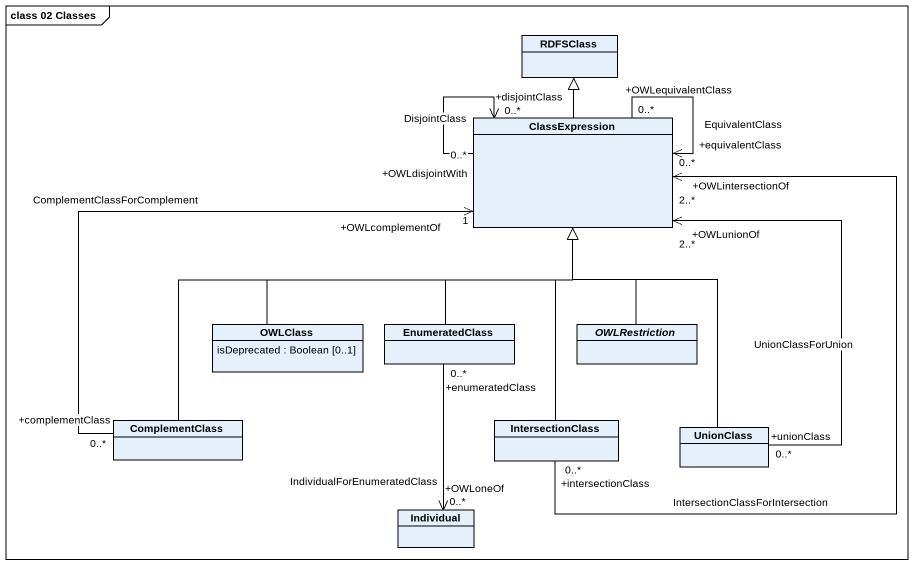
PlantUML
@startuml
mainframe class 02 Classes
hide circle
hide empty members
class RDFSClass
class ClassExpression
class OWLClass {
  isDeprecated : Boolean [0..1]
}
class EnumeratedClass
abstract class OWLRestriction
class ComplementClass
class IntersectionClass
class UnionClass
class Individual
ClassExpression -up-|> RDFSClass
ClassExpression "+disjointClass\n0..*" <-- "+OWLdisjointWith\n0..*" ClassExpression : DisjointClass
ClassExpression "+equivalentClass\n0..*" <-- "+OWLequivalentClass\n0..*" ClassExpression : EquivalentClass
OWLClass -up-|> ClassExpression
EnumeratedClass -up-|> ClassExpression
EnumeratedClass "+enumeratedClass\n0..*" --> "+OWLoneOf\n0..*" Individual : IndividualForEnumeratedClass
OWLRestriction -up-|> ClassExpression
ComplementClass "+complementClass\n0..*" -up-> "+OWLcomplementOf\n1" ClassExpression : ComplementClassForComplement
ComplementClass -up-|> ClassExpression
IntersectionClass "+intersectionClass\n0..*" -up-> "+OWLintersectionOf\n2..*" ClassExpression : IntersectionClassForIntersection
IntersectionClass -up-|> ClassExpression
UnionClass "+unionClass\n0..*" -up-> "+OWLunionOf\n2..*" ClassExpression : UnionClassForUnion
UnionClass -up-|> ClassExpression
@enduml
